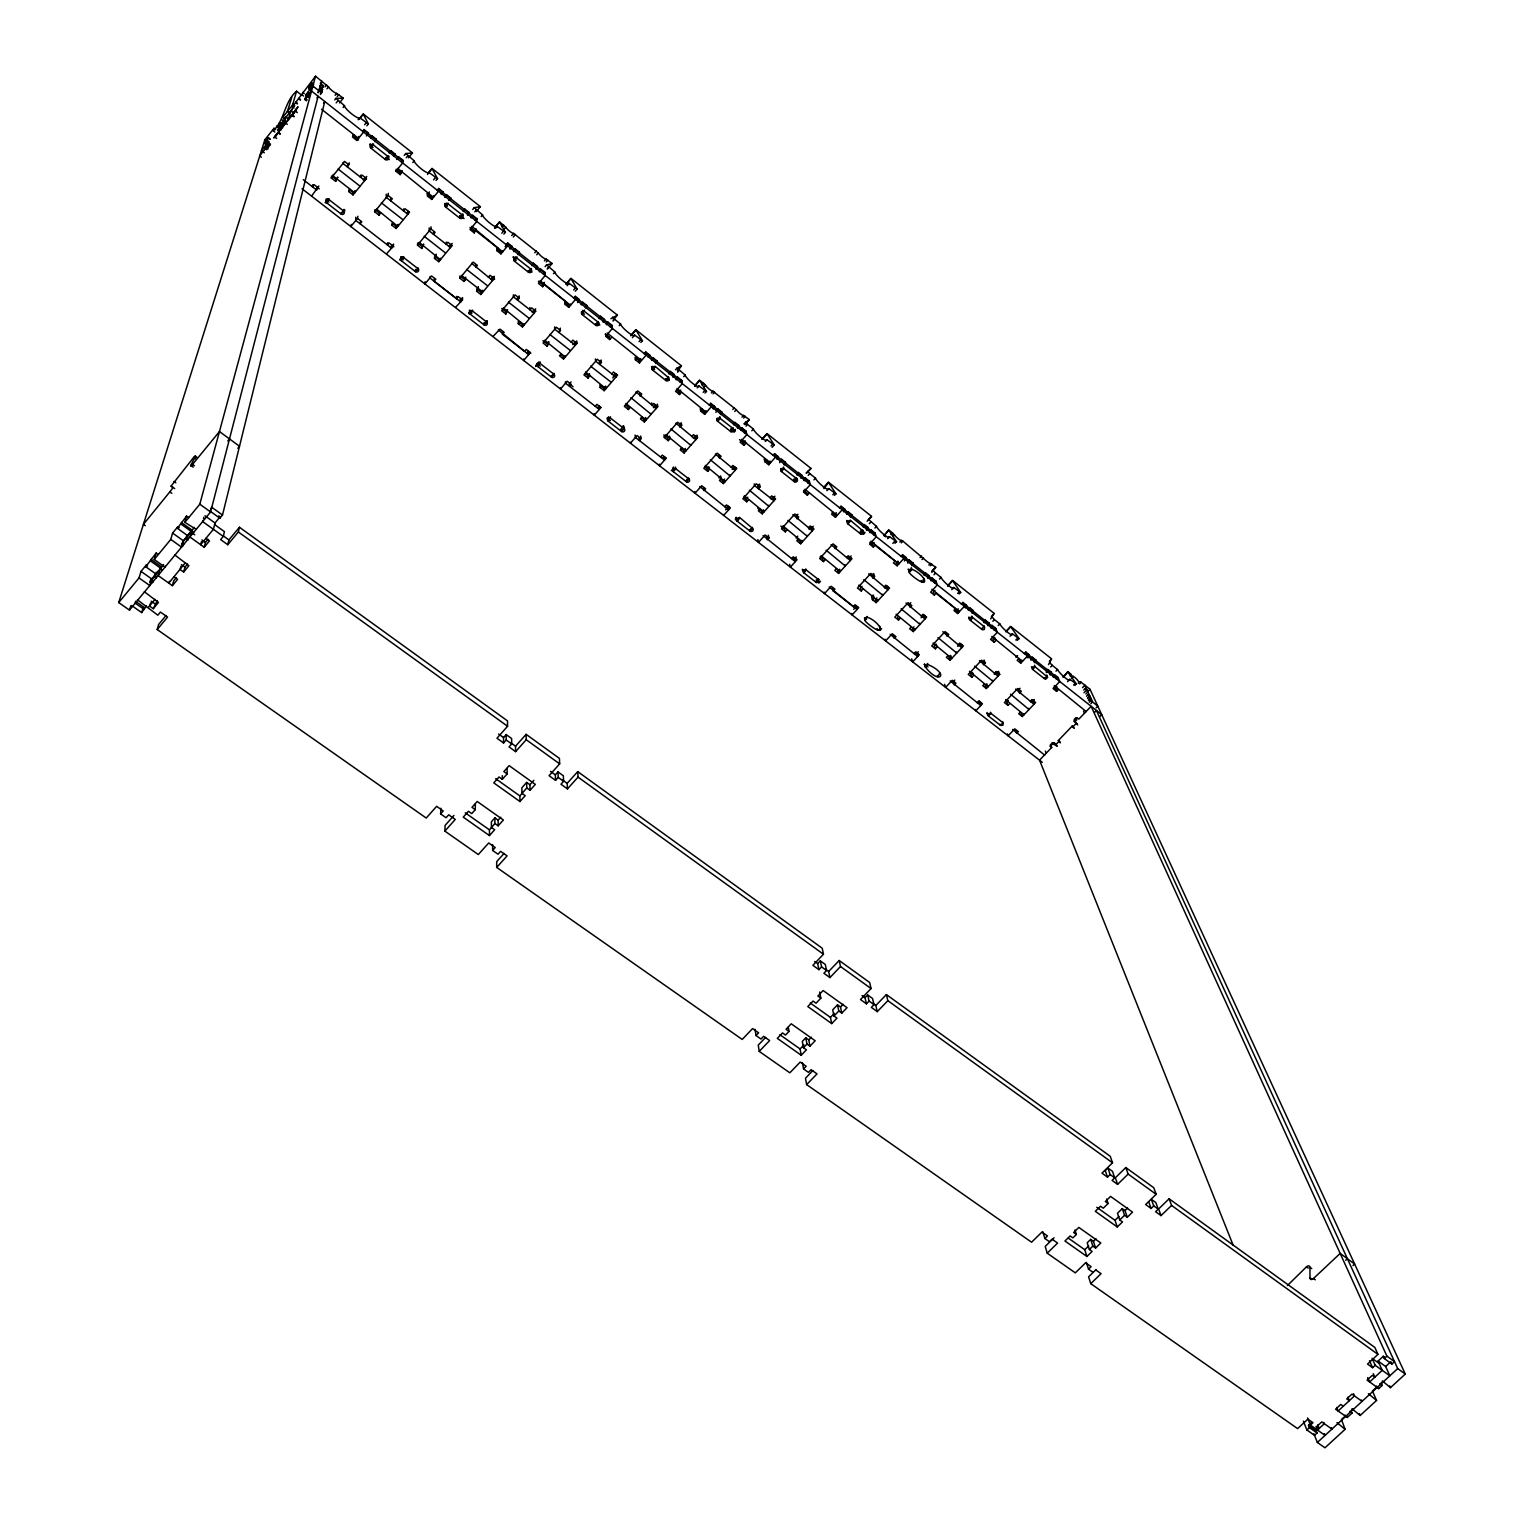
<?xml version="1.0" encoding="UTF-8"?>
<svg xmlns="http://www.w3.org/2000/svg" width="1524" height="1524" viewBox="0 0 1524 1524"><rect width="100%" height="100%" fill="white"/><g stroke="black" fill="none" stroke-linecap="round" stroke-linejoin="round"><path stroke-width="1.5" d="M509.949 249.212L511.816 246.24L507.644 242.945L507.683 245.821L500.939 253.879L496.748 250.584L496.748 248.393M1093.032 1272.35L1088.517 1269.168L1091.108 1266.654L1085.64 1262.805L1075.296 1272.864L1047.236 1253.185L1057.58 1243.07L1052.055 1239.183L1049.465 1241.717L1044.873 1238.498L1047.464 1235.964L1041.94 1232.078L1031.577 1242.231L806.634 1084.593L817.016 1073.887L811.073 1069.696L808.482 1072.401L803.567 1068.934L806.158 1066.248L800.214 1062.057L789.832 1072.82L759.238 1051.389L769.639 1040.549L763.619 1036.32L761.009 1039.044L756.018 1035.52L758.628 1032.815L752.589 1028.567L742.207 1039.444L496.691 867.423L496.691 861.632L504.082 853.421M494.9 823.532L494.919 817.874L498.158 820.16L498.158 825.837L494.9 823.532L489.471 829.875L489.433 835.571L463.239 817.131L468.459 811.282L471.754 813.606L475.259 809.663L475.355 804.024M493.376 336.099L500.005 329.108L504.158 332.327L502.501 334.308L524.561 351.396L526.218 349.434L530.333 352.635L523.684 360.483L523.646 358.959M476.65 291.255L478.365 286.988L476.65 291.255L480.841 294.513L494.195 278.549L494.214 276.301L492.538 278.301M496.691 867.423L507.092 855.878L500.596 851.325L497.986 854.221L492.614 850.43L492.633 844.696M494.652 279.159L492.576 277.52L492.557 280.511L471.583 263.271M486.594 320.764L486.575 321.945A2 1.905 7.6 0 1 486.88 324.631A2 1.905 7.6 0 1 484.08 324.898L470.173 314.115A2 1.924 9.2 0 1 469.849 311.41A2 1.924 9.2 0 1 472.669 311.144L486.575 321.945L484.08 324.898L484.118 322.555A2 1.905 7.7 0 0 487.337 320.897M487.547 285.807L466.573 269.424M482.537 291.789L461.562 275.425M480.841 294.513L482.537 290.246M471.049 217.189L472.63 215.303L476.841 218.618L476.764 221.456L470.04 229.572L474.269 232.905L476.002 228.733M475.793 265.195L475.755 267.424L477.412 265.405L473.221 262.109L459.848 278.168L464.058 281.445L465.715 279.444M472.688 310.134L470.173 314.115L470.249 311.791A2 1.924 9.3 0 1 469.487 310.115M474.269 232.905L474.326 230.753L470.097 227.438M471.773 226.333L502.634 251.879L502.615 250.641M472.63 215.303L471.03 217.894M463.315 211.074L464.877 209.169L469.106 212.522L467.506 215.113M492.614 850.43L495.205 847.534L488.709 842.962L478.307 854.545L444.875 831.113L445.084 825.417L453.962 815.454M552.031 263.576L546.659 264.928L554.869 272.053A9.277 1.867 40.6 0 0 562.185 280.283A9.277 1.867 40.6 0 0 569.138 283.331L577.177 289.122L570.986 278.587L566.356 284.055M464.058 281.445L465.811 277.197M455.847 307.029L462.458 299.942L460.915 298.875L460.8 301.942L429.901 277.959L430.016 276.549M464.877 209.169L463.429 211.588M444.875 831.113L455.257 819.436L448.685 814.807L446.075 817.74L440.627 813.892L440.855 808.253M462.286 214.103L462.229 215.036A2.038 1.962 16.4 0 1 462.553 217.818A2.038 1.962 16.4 0 1 459.696 218.084L445.522 206.921A2.038 1.981 18.6 0 1 445.179 204.121A2.038 1.981 18.6 0 1 448.037 203.854L462.248 215.017L459.715 218.065L459.81 215.97A2.038 1.962 16.6 0 0 463.029 214.065M459.848 278.168L459.943 275.92M434.302 278.968L434.149 281.216L456.59 298.685L456.705 296.38M459.715 218.065L459.829 215.665M451.923 245.707L450.609 244.678L450.456 247.574L429.216 230.943L429.177 227.895M444.932 196.577L446.494 194.653L450.742 198.025L449.294 200.425M445.484 252.946L424.263 236.353M446.322 242.125L446.189 244.278L447.865 242.259L452.095 245.574L438.741 261.709L434.492 258.394L434.664 256.203L438.893 259.499L438.741 261.709M171.088 486.08L193.643 457.429C200.539 449.637 185.661 472.097 192.519 464.42L219.456 431.559L239.516 446.265L237.82 448.304M358.959 119.52L363.284 114.167L368.389 123.958L359.683 117.71A9.696 1.943 39.6 0 1 351.663 113.881A9.696 1.943 39.6 0 1 344.538 105.747L336.004 98.336L343.186 98.26M448.094 203.187L445.541 206.902L446.342 203.359M446.494 194.653L444.875 197.263M440.512 258.28L440.436 259.671L419.252 242.43M437.121 190.405L438.683 188.5L442.951 191.853L441.331 194.462M436.321 254.203L434.492 258.394M438.683 188.5L438.474 191.243L431.749 199.434L427.463 196.063L427.653 194.005L431.921 197.358L431.749 199.434M433.616 232.162L433.445 234.315L435.121 232.277L430.854 228.943L431.044 226.809M433.559 195.815L433.445 197.358L397.707 168.402M425.12 281.692L424.929 283.959L431.578 275.939L435.807 279.216L434.149 281.216M429.33 191.948L427.463 196.063M421.748 248.469L423.615 244.278L421.748 248.469L417.5 245.154L417.709 242.983L421.957 246.297M417.976 267.786L417.9 268.643A2.019 1.943 15.7 0 1 418.262 271.367A2.019 1.943 15.7 0 1 415.423 271.634L401.231 260.661A2.038 1.943 17.4 0 1 400.888 257.88A2.038 1.943 17.4 0 1 403.727 257.613L417.9 268.624L415.404 271.653L415.633 269.405A2.019 1.943 15.8 0 0 418.567 268.986M403.822 256.794L401.231 260.661L401.479 258.432A2.038 1.943 17.5 0 1 400.717 256.718M409.232 212.274L408.165 211.436L407.861 214.236L386.353 197.415L386.201 194.234M403.784 208.807L403.536 210.903L405.213 208.864L409.499 212.217L396.145 228.505L391.858 225.171L392.125 223.037L396.392 226.371L396.145 228.505M402.908 219.685L381.438 202.902M398.031 224.847L397.821 226.447L376.447 209.036M386.734 253.613L393.287 246.202L393.573 244.03M393.84 246.793L391.992 245.345L391.63 248.241L355.816 220.447L355.759 217.208M397.116 158.839L398.678 156.915L402.984 160.306L402.641 162.973L395.916 171.221L400.24 174.631L402.165 170.555M400.24 174.631L400.488 172.612L396.183 169.221L395.916 171.221M398.678 156.915L397.021 159.506M387.629 242.735L387.363 244.907L389.02 242.888L393.287 246.202M390.925 198.749L390.639 200.806L392.316 198.768L388.01 195.396L388.296 193.338M389.211 152.61L390.773 150.666L395.097 154.076L393.744 156.267M494.633 228.009L499.586 222.066L505.397 232.372L497.148 226.409A9.411 1.905 40.3 0 1 489.833 223.095A9.411 1.905 40.3 0 1 482.575 214.903L474.269 207.683L472.707 209.493M390.773 150.666L389.268 153.067M387.972 155.772L387.858 156.4A2.076 2 26.9 0 1 388.22 159.239A2.076 2 26.9 0 1 385.343 159.506L370.865 148.095A2.076 2 28.6 0 1 370.484 145.256A2.076 2 28.6 0 1 373.38 144.99L387.877 156.381L385.362 159.487L385.61 157.753M378.962 215.113L379.266 213.017L374.961 209.664L374.656 211.76L378.962 215.113L380.619 213.074M694.734 386.124L699.668 380.448L706.488 391.458L698.868 385.915A9.049 1.81 41.3 0 1 692.544 383.305A9.049 1.81 41.3 0 1 685.114 375.037L677.113 368.084L681.418 365.989L677.399 370.618L681.457 365.836L635.813 329.698L630.86 335.451M370.751 137.408L372.008 135.846L376.352 139.275L374.828 141.675M360.502 221.647L360.14 223.78L361.798 221.742L357.492 218.389L357.854 216.275M373.57 143.999L370.884 148.076L372.58 143.942M372.008 135.846L370.637 138.036M366.56 178.86L365.208 177.794L364.75 180.499L342.995 163.468L343.224 162.344M359.835 186.023L338.118 169.05M351.225 224.409L350.825 226.562L357.492 218.389M360.731 175.108L360.369 177.127L362.045 175.07L366.389 178.46L353.035 194.92L348.691 191.529L349.072 189.471L353.416 192.843L353.035 194.92M362.788 131.121L364.046 129.559L368.389 132.988L366.389 135.96M354.997 191.281L354.73 192.824L332.975 175.87L333.28 174.479M364.046 129.559L363.55 132.112L356.826 140.456L352.463 137.008L354.139 134.931M356.826 140.456L358.883 136.436L358.521 138.36L321.545 109.252M343.833 209.493L343.548 210.941A2.057 1.962 24 0 1 343.948 213.703A2.057 1.962 24 0 1 341.071 213.989L326.593 202.768L327.05 200.673A2.057 1.962 25.5 0 1 326.25 198.939M341.357 212.541L341.071 214.008L343.548 210.941L329.089 199.701A2.076 1.981 25.4 0 0 326.212 199.949A2.076 1.981 25.4 0 0 326.593 202.768M347.72 164.916L347.32 166.916L349.396 162.858M335.642 181.356L337.737 177.279L335.642 181.356L331.28 177.965L331.718 175.946L336.061 179.337M329.26 198.901L326.593 202.768M311.906 195.644L318.878 186.004M319.259 188.862L317.354 187.376L316.725 190.119L303.333 179.68M214.598 524.561L224.428 531.647L223.285 536.41L220.637 539.591L227.762 544.716L238.354 531.99L239.439 527.247L507.53 720.909L507.568 726.262L496.976 738.226L503.568 742.988L506.216 739.997L506.197 734.606L511.626 738.511L511.683 743.922L509.035 746.912L515.626 751.637L526.218 739.731L526.104 734.339L559.422 758.4L559.67 763.867L549.059 775.678L555.574 780.364L558.222 777.411L557.974 771.906L563.347 775.773L563.613 781.279L560.965 784.231L567.442 788.899L578.053 777.126L577.729 771.62L822.217 948.233L823.474 954.234L812.883 965.34L818.921 969.664L821.569 966.902L820.312 960.863L817.683 963.625L818.921 969.664M227.762 544.716L228.905 539.934L239.439 527.247M312.858 184.671L312.382 186.709L314.039 184.652L318.402 188.043M209.836 510.959L219.875 518.198L222.504 515.017L324.764 101.536L323.507 103.099M219.875 518.198L218.923 515.683M412.375 153.029L405.803 153.543L414.223 160.839A9.544 1.924 39.9 0 0 421.424 169.012A9.544 1.924 39.9 0 0 429.063 172.574L437.559 178.651L432.073 168.631L428.377 173.145M220.256 516.636L214.998 522.999L213.398 529.304L200.654 544.697L201.435 541.687M320.421 94.507L321.964 91.745L319.773 90.011L317.906 92.354M320.688 92.583L322.555 89.44L320.383 87.706L318.973 89.478M321.945 88.506L323.488 85.763L321.316 84.049L319.773 85.992M193.643 532.086L191.624 530.657L189.909 537L204.235 547.249L205.454 542.449L208.083 539.286M275.654 129.54L274.034 128.283L264.833 139.846L118.72 602.571L129.483 610.114L210.598 511.969L318.135 96.298L316.878 97.879M202.978 520.389L202.654 521.57L223.285 536.41M203.492 518.427L203.797 517.246M185.49 562.566L168.821 583.121L169.335 581.273M180.975 566.261L180.099 569.5L183.661 572.052L184.975 567.157L187.585 564.013M195.853 529.19L184.842 522.351L186.595 516.084L188.614 517.531M181.47 544.011L194.367 527.342M184.842 522.351L199.815 504.177L315.525 76.2L328.536 86.925A5.524 1.105 39.5 0 0 332.403 90.926A5.524 1.105 39.5 0 0 336.671 93.364L343.319 98.165L339.49 102.889M311.277 90.754L308.839 88.792L309.505 86.277L311.849 83.191L313.639 84.487C311.334 80.486 309.963 87.554 313.353 87.306M188.538 534.391L188.1 535.972L177.375 528.295L177.832 526.713L179.165 527.685M191.624 530.657L183.318 540.734L181.547 547.116L170.783 539.42L172.593 533.057L177.832 526.713M306.438 100.794L304.781 99.498L307.524 93.535L309.582 95.155M161.963 570.414L159.963 568.985L158.077 575.52L172.383 585.654L173.755 580.72L176.346 577.577M306.476 97.365L307.867 92.278L310.077 94.012M308.839 88.792L311.849 83.191M440.627 813.892L443.217 810.978L436.626 806.329L426.225 818.045L157.201 629.545L158.61 624.459L165.983 615.601M307.505 96.926L306.172 94.412L312.877 86.011L321.659 92.945M174.765 554.927L188.9 565.728L183.661 572.052M293.999 108.071L292.379 106.794L315.525 76.2M177.375 528.295L186.595 516.084M293.98 116.815L292.322 115.519L296.38 108.833M155.086 599.294L148.228 607.428M150.685 602.837L149.714 606.19L153.276 608.705L157.296 600.57M165.259 566.223L164.992 567.138L154.229 559.499L156.153 553.041L158.153 554.469M149.79 582.358L163.601 564.585M292.322 115.519L294.151 116.186M288.608 118.586L290.893 110.719L292.798 112.204M301.885 95.364L296.589 91.192L292.551 105.023L294.456 106.509M292.379 106.794L293.084 104.375L294.703 105.651M131.693 605.561L141.694 612.591L143.027 608.114M157.372 572.129L151.733 578.968L149.79 585.54L139.027 577.939L141.027 571.405L146.19 565.118L147.542 566.071M141.694 612.591L146.38 605.866M287.35 111.576L291.789 97.25M285.636 117.31L283.597 124.854L285.96 116.91L287.865 118.415M144.342 591.731L158.477 602.437L153.276 608.705M281.33 122.72L279.444 128.359L281.368 129.845M156.229 572.224L156.439 574.338L145.713 566.737L156.153 553.041M137.503 599.885L157.848 615.201L160.439 612.077L167.564 617.087L157.201 629.545M274.892 132.036L273.272 130.778C285.026 119.672 284.093 101.956 296.589 91.192M276.72 138.455L275.044 137.16L278.587 132.34L280.245 133.636M275.044 137.16L275.825 134.588M145.713 566.737L146.19 565.118M290.532 111.938L292.551 108.642L278.987 126.435L280.645 124.358M129.483 610.114L130.854 605.638M273.272 130.778L274.034 128.283M261.385 157.258L259.728 155.981L266.776 146.361L268.434 147.637M268.053 147.218L265.995 145.618L268.053 142.246L270.51 144.17M264.7 149.733L266.395 144.323L269.138 146.456M270.053 139.122L268.338 137.827L265.138 143.732M267.557 145.58L265.1 143.656L265.976 140.875L268.338 137.827L270.034 139.198M309.524 86.258L311.163 87.592M1048.512 664.597L1051.541 658.997M195.472 456.343L197.339 457.714M990.676 618.896L994.143 613.543M931.831 572.376L935.717 567.309L932.021 571.309M293.084 104.375L282.759 117.329L283.693 118.072M268.395 137.922L265.938 141.008L267.576 142.265M265.1 143.656L267.557 140.57L269.196 141.846M279.825 127.083L277.787 130.435L284.417 122.11L287.293 124.377M268.053 142.246L261.461 150.514L264.338 152.762M305.848 95.631L307.524 93.535M283.064 116.948L284.645 118.815M266.776 146.361L265.119 148.438L266.776 149.714M295.847 110.7L273.787 137.96L298.037 106.737L296.018 110.071M304.781 99.498L311.525 91.021L1101.738 714.642L1100.042 716.394M320.345 83.42L322.04 81.305L318.192 92.812M319.621 86.982L321.012 85.23L323.183 86.963M318.497 90.869L320.059 88.906L322.25 90.64M321.945 87.706L323.488 85.763M320.688 91.783L322.555 89.44M325.05 86.849L326.593 84.925M320.402 93.688L321.964 91.745M326.974 88.849L328.536 86.925M335.109 95.288L336.804 93.383M334.766 99.841L336.004 98.279M337.242 96.507L338.785 94.564M336.175 102.927L338.042 100.603M343.148 107.499L344.538 105.747M358.121 119.634L359.683 117.71M358.902 119.291L363.226 113.919L412.49 152.914L408.47 157.829M364.579 124.758L366.141 122.815M366.846 125.825L368.408 123.901M315.811 189.3L317.354 187.376M331.28 177.965L344.634 161.43L348.996 164.84M366.808 134.931L368.389 132.988M325.317 202.311L328.117 198.863M374.771 141.218L376.352 139.275M325.336 202.806L327.031 200.692L328.86 202.082M348.691 191.529L350.368 189.471M363.322 180.099L365.208 177.794M353.416 192.843L355.073 190.805M365.055 178.499L366.732 176.441M393.516 156L395.097 154.076M145.294 525.685L143.427 524.351L171.812 489.433L172.86 487.318L171.107 486.118L174.708 488.613M404.241 155.372L405.803 153.467M401.422 162.249L402.984 160.306M406.279 157.715L407.841 155.791M412.833 162.554L414.223 160.839M374.656 211.76L388.01 195.396M428.301 172.898L431.997 168.364L480.346 206.635L476.231 211.607M427.501 174.479L429.063 172.574M391.858 225.171L393.516 223.133M433.54 179.87L435.407 177.584M406.603 213.341L408.165 211.436M396.392 226.371L398.069 224.352M436.016 180.499L437.578 178.594M227.8 440.969L229.495 438.912M390.43 247.231L391.992 245.345M441.369 193.777L442.951 191.853M400.012 259.594L402.184 256.965M448.856 200.311L450.742 198.025M400.069 260.147L401.479 258.451L403.25 259.804M118.72 602.571L139.027 577.939M154.229 559.499L170.783 539.42M417.5 245.154L430.854 228.943M150 581.063L151.295 579.501L153.295 580.911M157.696 571.748L158.667 570.567M210.483 508.883L211.798 507.302L222.504 515.017M467.544 214.408L469.106 212.522M474.764 211.836L476.326 209.95M449.047 246.564L450.609 244.678M450.552 245.421L452.209 243.402M172.383 585.654L177.603 579.349L174.041 576.815M204.235 547.249L209.493 540.887L205.93 538.334M475.278 220.523L476.841 218.618M481.184 216.579L482.575 214.903M494.557 227.743L499.491 221.799L505.778 227.228A5.315 1.067 40.4 0 0 509.664 231.229A5.315 1.067 40.4 0 0 513.531 233.363L538.258 252.946A5.277 1.048 40.5 0 0 542.144 256.927A5.277 1.048 40.5 0 0 545.935 259.023L552.107 263.442L547.783 268.586M495.738 228.086L497.148 226.409M502.291 227.095L503.834 225.228M504.234 229.076L505.778 227.228M501.815 233.191L503.358 231.324M503.873 234.125L505.435 232.258M456.59 298.685L458.267 296.685L462.458 299.942L462.553 297.656L460.896 299.637M496.748 250.584L498.424 248.564L475.945 230.867M511.664 235.572L513.721 233.382M459.372 300.742L460.915 298.875M506.063 244.831L507.644 242.945M505.13 246.678L507.644 243.669L545.116 273.234M513.283 237.02L515.455 234.429M510.254 248.126L511.816 246.24M488.347 277.273L490.004 275.272L494.195 278.549M513.721 250.869L515.303 248.983L519.474 252.279L518.065 254.698M513.74 251.593L515.303 248.983M491.014 279.387L492.576 277.52M468.706 312.877L470.878 310.286M530.904 268.472L530.923 269.177A2 1.943 5.9 0 1 531.228 271.901A2 1.943 5.9 0 1 528.409 272.167L514.502 261.214L515.703 256.794M517.893 254.165L519.474 252.279M468.687 313.658L470.249 311.791L471.983 313.144M534.772 252.793L536.315 250.946M536.715 254.775L538.258 252.946M531.762 265.1L533.324 263.214L537.477 266.49L535.934 269.1M531.952 265.652L533.324 263.214M535.915 268.376L537.477 266.49M544.392 260.852L546.125 259.023M546.278 261.899L547.821 260.052M539.363 271.101L540.925 269.234L545.078 272.491L545.23 275.463L538.505 283.445L542.658 286.722L544.22 282.473L542.658 286.722M505.854 314.02L507.492 309.715L505.854 314.02L501.701 310.782L515.074 294.894L519.227 298.152L517.55 300.133L517.493 297.847M539.401 271.844L540.925 269.234M545.097 266.7L546.64 264.852M547.173 269.043L548.735 267.195M543.497 274.358L545.078 272.491M553.46 273.71L554.869 272.053M529.914 307.562L529.99 309.867L531.666 307.886L535.8 311.125L522.446 326.936L518.293 323.717L519.97 321.735M532.162 312.21L534.029 310.001L535.591 311.201M534.048 310.801L535.705 308.82M565.937 284.15L570.89 278.301L617.372 315.106L613.296 319.964M567.119 285.731L569.138 283.331M573.672 289.998L575.234 288.15M575.329 291.217L577.196 289.027M526.999 353.225L528.561 351.396L530.866 353.187M573.71 298.209L575.291 296.342L579.387 299.58L577.558 302.571M544.335 284.721L566.356 302.114L564.68 304.095L568.795 307.334L575.539 299.39L575.291 296.342M577.806 301.428L579.387 299.58M547.173 346.215L548.716 341.871L547.173 346.215L543.058 343.014L556.431 327.279L560.546 330.498L558.87 332.461L560.375 328.155M581.216 304.133L582.797 302.285L586.892 305.505L585.54 307.943M581.292 304.895L582.797 302.285M535.819 365.512L538.924 361.874M598.227 321.564L598.303 322.307A1.981 1.905 -2.8 0 1 598.57 324.993A1.981 1.905 -2.8 0 1 595.77 325.279L582.13 314.515L582.797 310.305M585.311 307.353L586.892 305.505M535.686 366.503L537.705 364.141A1.981 1.886 1.9 0 1 537.153 363.417M561.137 353.854L559.479 355.816L563.556 358.997L576.929 343.338L576.739 340.957L575.062 342.919M571.176 342.1L572.833 340.138L576.929 343.338M572.833 344.653L575.024 342.1L576.815 343.491M598.913 318.097L600.494 316.249L604.552 319.469L603.066 322.078M599.161 318.687L600.494 316.249M599.846 324.974L596.722 323.145M602.99 321.297L604.552 319.469M606.381 323.983L607.943 322.135L612 325.336L612.381 328.479L605.657 336.347L609.714 339.547L611.41 337.585M610.914 318.726L617.315 315.258M606.457 324.745L607.943 322.135M613.01 321.088L614.572 319.259L620.592 324.021A9.144 1.848 41 0 0 627.983 332.27A9.144 1.848 41 0 0 634.594 335.09L642.442 340.747L635.927 329.984L630.974 335.737M610.438 327.184L612 325.336M619.201 325.66L620.592 324.021M560.451 387.782L560.527 389.02L567.195 381.248L571.252 384.41L569.595 386.353L569.404 383.877L571.062 381.952M601.389 362.483L601.123 360.064L599.446 362.007L599.713 364.427L601.389 362.483L597.313 359.302L583.94 374.885L588.016 378.047L589.674 376.104L589.445 373.666M632.422 337.642L634.594 335.09M639.032 341.643L640.594 339.833M611.867 373.952L613.543 372.008L617.582 375.171L604.209 390.677L600.17 387.534L601.847 385.591M640.899 342.443L642.461 340.633M613.353 376.352L615.544 373.818L617.296 375.19M604.209 390.677L603.942 388.201L605.619 386.277M612.762 377.971L615.62 374.656M595.274 406.279L596.932 404.355L600.97 407.48L594.303 415.195L594.169 413.766M644.1 353.739L645.681 351.93L646.157 355.13L639.432 362.941L635.394 359.759L637.07 357.797M597.389 407.861L598.951 406.07L600.704 407.441M639.432 362.941L639.07 360.521L640.747 358.578M648.119 356.921L649.681 355.092L645.681 351.93M648.557 357.359L649.681 355.092M651.453 359.55L653.034 357.74L657.054 360.902L655.758 363.341M651.586 360.369L653.034 357.74M607.219 418.49L608.781 416.7M668.274 376.676L668.426 377.609A1.962 1.867 -9.3 0 1 668.655 380.238A1.962 1.867 -9.3 0 1 665.893 380.505L652.52 369.97L652.329 366.351M655.472 362.712L657.054 360.902M607.314 419.329L607.924 418.624A1.962 1.848 -4.5 0 1 610.705 418.262L624.097 428.644A1.962 1.848 -5.6 0 1 624.345 431.254A1.962 1.848 -5.6 0 1 621.601 431.521L608.209 421.157L607.943 418.605A1.943 1.848 -4.5 0 1 607.314 417.728M639.718 393.535L640.08 396.03L641.756 394.087L637.737 390.944L624.364 406.375L628.383 409.518L630.06 407.594M622.097 427.044L623.03 425.977M668.807 373.247L670.37 371.437L674.37 374.58L672.941 377.209M620.973 429.33L621.278 428.968A1.943 1.848 -5.5 0 0 624.478 427.52M668.941 374.047L670.37 371.437M675.532 369.799L677.075 368.008M672.789 376.39L674.37 374.58M677.647 372.161L679.209 370.37M642.08 416.966L640.404 418.89L644.404 421.996L657.777 406.641L657.377 404.127M676.123 379.019L677.685 377.209L681.666 380.352L682.295 383.629L675.551 391.363L679.533 394.506L681.209 392.582M676.256 379.819L677.685 377.209M653.396 407.689L655.587 405.174L657.587 406.737L653.777 403.498L652.101 405.422L651.72 402.927M644.404 421.996L644.042 419.462L645.7 417.538M683.704 376.657L685.114 375.037M680.104 382.143L681.666 380.352M679.533 394.506L679.075 392.03L680.752 390.106M640.709 436.055L641.071 438.645L639.413 440.55L639.051 437.959M697.154 387.877L698.868 385.915M702.088 385.172L703.65 383.4L705.593 385.382A5.105 1.01 41.4 0 0 709.479 389.363A5.105 1.01 41.4 0 0 712.908 391.173L736.283 409.689A5.086 1.01 41.6 0 0 740.169 413.652A5.086 1.01 41.6 0 0 743.522 415.423L749.256 419.5L744.912 424.586M704.031 387.153L705.593 385.382M703.174 392.335L704.736 390.563M669.531 436.131L669.969 438.722L668.293 440.627L664.331 437.521L677.685 422.243L681.666 425.348L679.99 427.253L679.533 424.701L681.209 422.796L681.666 425.348M704.964 393.059L706.526 391.363M711.365 392.944L713.061 391.173M713.061 393.859L714.604 392.087M660.616 457.01L662.273 455.105L666.236 458.191L659.587 465.772L659.34 464.134M709.155 405.079L710.717 403.288L711.422 406.641L704.698 414.318L700.735 411.194L702.412 409.27M662.464 458.362L664.007 456.59L665.74 457.943M713.099 408.203L714.661 406.394L710.717 403.288M713.27 409.023L714.661 406.394M681.838 447.98L680.18 449.885L684.124 452.971L697.497 437.75L697.001 435.178L695.325 437.064M691.877 436.55L693.534 434.645L697.497 437.75M716.375 410.794L717.956 408.984L721.881 412.109L720.662 414.547M693.325 438.321L695.192 436.188L697.154 437.731M715.937 412.337L717.956 408.984M684.124 452.971L683.666 450.361L685.324 448.456M672.694 468.097L673.627 467.03M720.319 413.899L721.881 412.109M671.284 470.745L672.846 468.973L674.484 470.23M688.734 477.965L688.905 478.974A1.943 1.81 -9.8 0 1 689.134 481.527A1.943 1.81 -9.8 0 1 686.41 481.794L673.284 471.621L675.761 468.782L675.494 467.125M730.491 430.587L730.701 431.559L733.234 428.682L720.09 418.357L719.747 416.757L720.109 418.338L717.594 421.215L730.72 431.54A1.943 1.829 -13.4 0 0 733.444 431.292A1.943 1.829 -13.4 0 0 733.215 428.701L733.025 427.73M732.796 409.461L734.339 407.708M734.739 411.442L736.283 409.689M733.406 424.224L734.968 422.434L738.892 425.52L737.521 428.149M733.749 424.891L734.968 422.434M741.978 417.176L743.522 415.423M743.655 418.052L745.198 416.3M735.311 430.644L734.054 432.073L735.425 429.444M737.311 427.311L738.892 425.52M743.883 423.843L749.236 419.672L744.931 424.396M740.569 429.882L742.15 428.092L746.055 431.178L746.874 434.607M707.746 471.373L707.231 468.725L708.889 466.839L709.422 469.487L707.746 471.373L703.821 468.306L717.194 453.161L721.119 456.248L719.442 458.133L718.89 455.524M741.083 430.378L742.15 428.092M746.017 426.206L747.579 424.434L753.37 429.006A8.934 1.772 41.7 0 0 760.857 437.312A8.934 1.772 41.7 0 0 766.858 439.674L774.287 445.065L767.144 433.864L762.191 439.426M744.474 432.968L746.055 431.178M746.874 434.588L740.131 442.227L744.055 445.313L745.731 443.408L745.122 440.817L743.445 442.722L744.055 445.313M751.808 430.778L753.37 429.006M718.947 477.869L720.623 475.983L721.176 478.65L719.499 480.536L723.405 483.565L736.778 468.497L732.873 465.449L731.196 467.335M732.149 469.316L734.339 466.839L736.035 468.173M723.405 483.565L722.852 480.898L724.51 479.031M762.057 439.122L766.991 433.559L810.939 468.344L806.92 473.012M765.296 441.427L766.858 439.674M503.568 742.988L503.549 737.578L506.197 734.606M771.049 445.98L772.611 444.227M772.135 447.351L774.306 444.894M724.757 506.787L726.434 504.92L730.32 507.949L723.652 515.417L723.443 514.388M773.011 455.466L774.573 453.695L775.487 457.181L768.763 464.744L764.857 461.696L766.553 459.791M726.338 507.949L727.881 506.197L729.577 507.511M515.626 751.637L515.55 746.208L526.104 734.339M725.595 509.873L728.091 507.092M776.878 458.534L778.44 456.762L774.573 453.695M777.107 459.391L778.44 456.762M748.436 499.91L746.76 501.777L746.15 499.072L747.808 497.205M780.097 461.067L781.679 459.296L785.527 462.344L784.193 464.991M779.697 462.648L781.679 459.296M760.114 486.785L758.457 488.671L757.809 485.985L759.485 484.118L760.114 486.785L756.247 483.756L742.874 498.748L746.76 501.777M526.656 782.403L526.771 787.946L530.047 790.27L529.914 784.727L526.656 782.403L521.856 787.775L521.951 793.337L525.208 795.661L519.951 801.529L493.776 782.879L499.034 776.973L502.31 779.316L507.149 773.906L507.111 768.401M735.425 518.541L736.359 517.493M783.965 464.115L785.527 462.344M735.311 519.798L736.549 518.408A1.924 1.791 -12.3 0 1 735.94 517.379M760.057 508.959L758.381 510.826L762.248 513.836L775.602 498.9L771.735 495.891L770.058 497.757M771.182 499.243L773.049 497.148L774.973 498.672M773.259 498.081L774.916 496.214M796.804 474.25L798.386 472.497L802.215 475.526L800.9 478.174M797.052 475.126L798.386 472.497M494.919 817.874L491.414 821.779L491.376 827.456L494.652 829.761L489.433 835.571M800.652 477.279L802.215 475.526M806.082 472.992L810.939 468.535M498.158 820.16L500.767 817.264M519.951 801.529L519.875 795.928L526.771 787.946M529.914 784.727L533.857 780.326M803.853 479.812L805.415 478.06L809.263 481.089L810.273 484.651L803.548 492.138L807.396 495.167L809.073 493.3M808.234 475.355L809.796 473.621L815.473 478.117A8.858 1.753 42 0 0 823.017 486.423A8.858 1.753 42 0 0 828.713 488.594L835.99 493.852L828.523 482.46L824.046 488.652M804.101 480.689L805.415 478.06M498.158 825.837L503.396 820.007L477.202 801.472L471.983 807.339L475.259 809.663M530.047 790.27L535.324 784.384L509.13 765.639L503.853 771.544L507.149 773.906M807.682 482.841L809.263 481.089M813.93 479.85L815.473 478.117M555.574 780.364L555.346 774.84L557.974 771.906M768.306 535.191L768.972 537.953L767.296 539.801L766.648 537.039M797.947 514.255L796.29 516.122L797.014 518.846L798.69 516.998L794.861 513.988L781.507 528.847L785.336 531.838L787.013 529.99M823.436 487.642L828.37 482.136L871.538 516.312L867.842 520.389M826.846 490.671L828.713 488.594M567.442 788.899L567.157 783.355L577.729 771.62M832.809 494.786L834.371 493.052M834.428 495.395L835.99 493.738M796.099 538.01L797.757 536.162M798.5 538.944L796.823 540.791L800.652 543.763L814.007 528.98L810.177 525.99L808.501 527.837M809.149 529.552L811.32 527.133L812.997 528.428M811.568 528.066L813.225 526.218M791.566 558.641L793.223 556.793L797.033 559.765L790.385 567.119L789.68 564.28M833.323 512.388L831.628 514.255L835.457 517.265L842.181 509.816L841.058 506.197L839.495 507.93M792.842 559.575L794.404 557.86L796.29 559.327M794.652 558.775L796.309 556.946M835.457 517.265L834.619 514.521L836.295 512.674M843.286 510.921L844.848 509.187L841.058 506.197M843.572 511.835L844.848 509.187M846.449 513.417L848.011 511.683L851.802 514.674L850.525 517.322M846.734 514.331L848.011 511.683M850.24 516.407L851.802 514.674M802.443 570.395L802.405 569.214M834.333 545.897L835.152 548.697L836.828 546.849L833.037 543.878L819.683 558.603L823.474 561.575L825.151 559.727M862.832 526.351L864.394 524.618L868.166 527.609L866.908 530.238M867.156 521.265L871.538 516.503L868.756 519.646L876.471 526.351A8.763 1.715 42.3 0 0 884.053 534.676A8.763 1.715 42.3 0 0 889.464 536.619L896.569 541.763L888.816 530.181L883.882 535.591M863.289 527.094L864.394 524.618M869.328 523.646L870.89 521.932M818.236 582.759L818.807 579.787L806.025 569.862L803.377 570.357L803.548 572.605L816.312 582.511L818.731 581.997M866.28 529.666L868.166 527.609M818.998 582.949L820.541 581.235M863.651 534.2L865.022 532.314M869.747 531.8L871.309 530.085L875.081 533.057L876.281 536.753L869.575 544.125L873.347 547.097L875.024 545.249L895.064 561.023L893.388 562.851L897.141 565.804L903.846 558.47L902.532 554.736L900.97 556.451M836.505 568.585L834.847 570.414L838.619 573.367L851.973 558.717L848.182 555.746L846.525 557.593M870.052 532.714L871.309 530.085M874.909 528.066L876.471 526.351M847.611 558.489L849.173 556.774L851.059 558.241M849.439 557.727L851.116 555.898M873.5 534.772L875.081 533.057M873.347 547.097L872.433 544.297L874.109 542.468M851.649 613.467L852.087 614.915L858.717 607.695L854.983 604.78L853.307 606.59L833.285 591.026L834.942 589.197L831.171 586.264L824.522 593.56L824.122 592.131M890.988 534.619L892.531 532.943L894.474 534.905A4.972 0.953 42.4 0 0 898.36 538.848A4.972 0.953 42.4 0 0 901.408 540.391L899.865 542.068M887.597 538.677L889.464 536.619M892.931 536.6L894.474 534.905M892.854 543.401L895.026 541.02M895.007 543.268L896.55 541.572M901.37 542.83L902.913 541.153L927.411 561.842L935.698 567.099L932.002 571.119M861.993 586.283L860.317 588.093L861.193 590.969L862.87 589.14M874.547 576.396L872.871 578.206L871.976 575.367L873.633 573.538L874.547 576.396L870.795 573.443L857.441 588.035L861.193 590.969M854.354 607.314L855.897 605.619L857.764 607.066M853.707 609.295L856.202 606.59M897.846 561.156L896.169 562.985L897.141 565.804M904.38 559.727L906.266 557.67L902.532 554.736M904.399 561.003L906.266 557.67M872.433 599.732L874.109 597.903L873.195 595.027L871.538 596.837L872.433 599.732L876.167 602.628L889.521 588.112L885.787 585.178L884.111 587.007M907.79 561.842L909.371 560.127L913.086 563.061L911.847 565.709M884.739 588.112L886.606 586.073L888.473 587.54M907.809 563.118L909.371 560.127M876.929 597.922L875.252 599.732L876.167 602.628M911.523 564.775L913.086 563.061M920.039 557.613L921.582 555.936M921.982 559.575L923.525 557.898M928.84 565.004L930.383 563.328M930.326 565.747L931.869 564.071M923.887 574.529L925.449 572.833L929.164 575.748L927.945 578.396M924.23 575.481L925.449 572.833M927.583 577.463L929.164 575.748M880.072 630.307L881.615 628.631M934.002 574.758L935.546 573.062L941.032 577.406A8.687 1.676 42.6 0 0 948.671 585.73A8.687 1.676 42.6 0 0 953.776 587.483L960.692 592.531L952.671 580.72L947.738 586.054M930.669 579.882L932.25 578.187L935.946 581.101L937.355 584.911L930.631 592.169L934.345 595.084L936.022 593.274L955.681 608.781L954.005 610.591L957.682 613.486L964.406 606.266L962.901 602.399L961.339 604.095M910.838 602.704L909.18 604.495L910.171 607.409L911.847 605.599L908.133 602.685L894.798 617.144L898.512 620.039L900.17 618.23M931.031 580.834L932.25 578.187M934.364 582.797L935.946 581.101M939.47 579.082L941.032 577.406M934.955 590.398L933.279 592.207L934.345 595.084M947.566 585.73L952.5 580.396L994.105 613.334L991.362 616.515M911.276 626.897L909.618 628.707L913.314 631.584L926.649 617.182L922.953 614.286L921.277 616.096M921.144 617.772L923.639 615.067L925.944 616.877M913.981 626.84L912.324 628.631L913.314 631.584M951.757 589.655L953.776 587.483M957.682 593.465L959.244 591.788M959.129 593.96L960.692 592.284M913.981 653.663L915.638 651.872L919.334 654.729L912.686 661.873L911.695 658.844M914.762 654.196L916.324 652.539L918.153 653.948M916.667 653.51L918.324 651.739M958.253 608.781L956.577 610.572L957.682 613.486M964.692 607.314L966.578 605.295L962.901 602.399M965.378 607.943L966.578 605.295M968.045 609.39L969.626 607.695L973.264 610.591L972.083 613.239M968.426 610.343L969.626 607.695M935.393 648.805L937.069 647.014L936.022 644.042L934.345 645.814L935.393 648.805L931.736 645.928L945.071 631.603L948.728 634.479L947.071 636.27L945.985 633.317M971.702 612.267L973.264 610.591M924.23 664.578L928.021 666.941M924.554 664.254L925.563 667.264L928.059 664.578C950.328 674.332 939.127 685.381 925.468 667.15C923.125 664.388 928.573 664.559 927.678 663.454M948.061 655.587L946.385 657.358L950.043 660.216L963.378 645.947L959.72 643.09L958.044 644.881M957.758 646.405L960.253 643.738L962.292 645.338M950.633 655.434L948.976 657.206L950.043 660.216M983.856 621.849L985.418 620.173L989.057 623.049L987.876 625.697M984.237 622.821L985.418 620.173M981.951 629.45L981.513 628.364L982.523 629.774L984.314 629.431L984.675 626.993L972.141 617.087L969.34 617.849L969.626 619.773L981.951 629.45L984.009 625.678M987.495 624.726L989.057 623.049M992.867 621.278L994.41 619.62L999.801 623.868A8.63 1.657 42.9 0 0 1007.478 632.212A8.63 1.657 42.9 0 0 1012.336 633.774L1019.08 638.708L1010.793 626.726L1006.183 631.66M990.524 627.107L992.086 625.431L995.705 628.307L997.306 632.231L990.581 639.394L994.219 642.252L995.896 640.461L994.715 637.508L993.038 639.299L994.219 642.252M990.905 628.098L992.086 625.431M998.258 625.526L999.801 623.868M994.143 629.983L995.705 628.307M954.805 680.085L953.148 681.838L954.234 684.886L955.891 683.133L952.252 680.295L945.604 687.381L944.556 684.314M1005.688 631.66L1010.602 626.402L1051.503 658.768L1049.388 661.264M1010.012 636.251L1012.336 633.774M971.893 677.247L973.55 675.475L972.426 672.446L970.769 674.199L971.893 677.247L968.254 674.408L981.589 660.216L985.209 663.054L983.551 664.826L982.389 661.816M1015.822 639.985L1017.689 638.023M1017.194 640.423L1019.061 638.461M984.428 683.952L982.77 685.705L986.371 688.524L999.706 674.389L998.506 671.36L996.848 673.132M994.41 673.341L996.086 671.57L999.706 674.389M994.296 674.427L996.467 672.103L998.944 674.046M986.885 683.724L985.228 685.476L986.371 688.524M1015.917 657.32L1017.594 655.549M977.189 702.716L978.846 700.945L982.447 703.764L975.817 710.794L975.322 709.422M1018.832 658.539L1017.156 660.311L1020.775 663.15L1027.481 656.044L1025.804 652.062L1024.242 653.72M977.703 703.059L979.265 701.421L981.056 702.812M1026.89 657.549L1029.386 654.901L1025.804 652.062M1027.938 657.873L1029.386 654.901M1030.815 658.92L1032.377 657.263L1035.977 660.082L1034.834 662.75M1030.929 660.235L1032.377 657.263M1034.091 662.083L1035.977 660.082M986.733 713.613L988.847 714.108M1008.431 700.545L1006.773 702.278L1007.993 705.364L1009.65 703.612M1020.07 688.257L1018.394 690.01L1019.632 693.077L1021.309 691.305L1017.708 688.505L1004.392 702.564L1007.993 705.364M1046.321 671.151L1047.883 669.493L1051.465 672.313L1050.322 674.98M1050.703 666.979L1052.265 665.34L1057.542 669.531A8.572 1.619 43.2 0 0 1065.257 677.894A8.572 1.619 43.2 0 0 1069.867 679.266L1076.458 684.086L1067.905 671.951L1062.99 677.132M1046.283 672.656L1047.883 669.493M1047.102 676.18L1046.626 675.056L1047.121 676.18L1044.607 678.828L1032.529 669.303L1032.548 667.017L1035.025 666.674L1047.693 677.323L1045.731 679.209L1044.035 677.513M1049.884 673.97L1051.465 672.313M1055.999 671.17L1057.542 669.531M1052.855 676.313L1054.437 674.656L1057.999 677.475L1059.771 681.514L1053.046 688.581L1056.627 691.382L1058.304 689.629M1020.394 711.994L1018.737 713.746L1022.318 716.528L1035.634 702.526L1032.053 699.726L1030.395 701.478M1053.294 677.323L1054.437 674.656M1030.738 701.802L1032.3 700.164L1034.072 701.554M1032.701 701.211L1034.358 699.459M1056.418 679.113L1057.999 677.475M1056.97 686.581L1055.294 688.334L1056.627 691.382M1070.153 675.818C1072.058 673.856 1081.03 682.2 1078.344 683.285M1067.543 681.704L1069.867 679.266M1071.791 678.085L1073.334 676.485M1073.582 685.057L1075.125 683.438M1074.877 685.438L1076.42 683.819M1079.678 683.914L1081.221 682.314L1090.06 689.343L1405.28 1374.057L1390.479 1387.659L1382.306 1380.896M1082.573 687.629L1084.878 685.209M1083.716 690.086L1085.259 688.467L1087.012 689.839L1084.021 692.734M1088.403 691.077L1090.06 689.343M1085.907 693.953L1087.926 691.839L1085.259 688.467M1086.536 696.258L1088.079 694.639L1089.831 696.03L1088.288 697.649M820.312 960.863L825.284 964.444L826.56 970.483L823.913 973.264L829.932 977.589L840.505 966.521L839.191 960.501L828.637 971.512L829.932 977.589M1087.45 698.278L1089.012 696.659L1088.079 694.639M765.639 1037.387L758.247 1045.102L759.238 1051.389M1088.307 700.145L1089.851 698.506L1091.603 699.897L1090.06 701.516M1088.898 699.992L1090.765 698.049L1089.012 696.659M1089.222 702.164L1090.784 700.545L1089.851 698.506M1074.191 719.442L1075.849 717.709L1076.763 719.785L1075.106 721.519L1077.639 724.929M1090.86 703.688L1092.517 701.954L1084.859 685.228M1050.398 744.322L1051.693 747.465L1039.539 760.152L1233.087 1245.051M1060.418 742.893L1058.323 740.55L1072.191 726.072L1073.849 727.367M1058.761 741.597L1055.446 745.065L1054.589 742.931L1052.932 744.664L1052.074 742.569L1057.104 746.36M1074.306 728.415L1072.648 727.1L1075.982 723.614M1096.118 707.841L1097.794 706.088L1090.784 700.545M1094.746 712.222L1096.423 710.489L1397.699 1368.59L1405.28 1374.057M789.032 1031.386L785.508 1035.044L782.498 1032.929L777.297 1038.377L801.243 1055.237L806.444 1049.826L803.453 1047.712L802.291 1041.444L805.796 1037.806L808.768 1039.92L809.968 1046.169L815.188 1040.759L791.242 1023.804L786.022 1029.271L789.032 1031.386L788.289 1027.233M820.865 998.182L816.045 1003.211L813.054 1001.058L807.796 1006.545L831.723 1023.595L836.981 1018.146L833.99 1016.013L832.714 1009.841L837.514 1004.849L840.486 1006.983L841.8 1013.136L847.058 1007.669L823.131 990.524L817.874 996.029L820.865 998.182L819.626 992.048M801.243 1055.237L800.081 1048.95L803.967 1044.892M808.768 1039.92L811.378 1037.215M831.723 1023.595L830.447 1017.403L834.371 1013.327M840.486 1006.983L843.096 1004.259M803.453 1047.712L806.977 1044.073L805.796 1037.806M833.99 1016.013L838.81 1011.003L837.514 1004.849M839.191 960.501L869.633 982.485L871.061 988.562L860.489 999.554L866.432 1003.821L869.08 1001.077L867.651 994.962L865.022 997.687L866.432 1003.821M867.651 994.962L872.547 998.487L873.995 1004.621L871.347 1007.364L877.272 1011.631L887.863 1000.696L886.377 994.581L875.824 1005.478L877.272 1011.631M812.844 1070.591L805.472 1078.23L806.634 1084.593M886.377 994.581L1110.253 1156.297L1112.52 1162.812L1101.985 1173.156L1107.51 1177.119L1110.139 1174.547L1107.872 1167.994L1105.262 1170.565L1107.51 1177.119M1107.872 1167.994L1112.444 1171.289L1114.711 1177.842L1112.082 1180.414L1117.606 1184.377L1128.141 1174.071L1125.817 1167.536L1115.32 1177.804L1117.606 1184.377M1054.056 1237.774L1045.216 1246.422L1047.236 1253.185M1076.382 1234.459L1072.896 1237.888L1070.134 1235.945L1064.952 1241.012L1086.917 1256.481L1092.098 1251.433L1089.374 1249.509L1087.203 1242.765L1090.689 1239.374L1093.413 1241.298L1095.604 1248.042L1100.804 1242.993L1078.84 1227.43L1073.639 1232.516L1076.382 1234.459L1074.972 1229.982M1108.1 1203.503L1103.3 1208.189L1100.538 1206.227L1095.318 1211.332L1117.263 1226.972L1122.502 1221.886L1119.759 1219.943L1117.473 1213.275L1122.255 1208.627L1124.979 1210.57L1127.303 1217.238L1132.542 1212.132L1110.577 1196.416L1105.338 1201.541L1108.1 1203.503L1106.595 1199.083M1086.917 1256.481L1084.764 1249.718L1088.65 1245.946M1093.413 1241.298L1096.004 1238.783M1117.263 1226.972L1114.996 1220.305L1118.902 1216.495M1124.979 1210.57L1127.589 1208.037M1089.374 1249.509L1092.86 1246.099L1090.689 1239.374M1119.759 1219.943L1124.56 1215.276L1122.255 1208.627M1125.817 1167.536L1153.744 1187.71L1156.164 1194.302L1145.629 1204.531L1151.096 1208.456L1153.725 1205.903L1151.306 1199.293L1155.802 1202.531L1158.24 1209.142L1155.611 1211.694L1161.04 1215.6L1171.575 1205.427L1169.099 1198.797L1158.621 1208.97L1161.04 1215.6M1095.947 1269.721L1088.593 1276.845L1090.746 1283.665L1297.61 1428.617L1307.878 1419.13L1312.983 1422.711L1310.411 1425.092L1325.08 1435.398L1324.337 1433.608M1090.746 1283.665L1101.071 1273.664L1095.623 1269.835M1311.764 1268.597L1309.954 1267.282A3.467 2.038 -55.5 0 0 1306.487 1266.825L1287.418 1285.551M1309.954 1267.282L1309.973 1277.855A3.486 2.057 -55.6 0 0 1313.478 1278.522L1340.168 1253.414L1354.607 1264.006L1352.95 1265.587M1345.73 1260.291L1347.387 1258.71M1169.099 1198.797L1374.858 1347.445L1377.982 1354.379L1367.523 1364.037L1372.61 1367.695L1375.219 1365.294L1372.114 1358.322L1379.125 1363.37M1303.382 1421.206L1306.906 1430.007L1314.507 1435.322L1317.06 1432.979L1309.459 1427.645L1308.506 1425.283L1311.383 1422.616M1367.714 1377.582L1369.638 1381.963L1382.249 1370.343L1378.077 1361.065L1383.278 1356.265L1385.183 1357.636M1306.906 1430.007L1309.459 1427.645M1386.935 1356.169L1394.517 1361.637L1391.907 1364.037L1384.325 1358.57L1386.935 1356.169L1091.127 706.298L1078.859 719.099L1077.106 717.709L1073.753 721.195L1077.297 723.957M1317.06 1432.979L1316.107 1430.598L1318.012 1428.845M1375.219 1365.294L1389.85 1375.81L1385.659 1366.514L1390.86 1361.732L1391.907 1364.037M1313.879 1433.779L1317.365 1442.466L1324.966 1447.8L1345.12 1429.302L1341.463 1419.549M1341.787 1419.244L1343.082 1418.063M1343.387 1417.777L1344.682 1416.596M1343.292 1406.233L1340.739 1404.442L1335.576 1409.205L1347.273 1417.472L1351.998 1413.148L1350.988 1410.786L1352.931 1409.014M1352.017 1408.767L1360.17 1415.472L1376.553 1400.442L1372.438 1391.069L1376.305 1387.507M1381.43 1382.801L1382.725 1381.601M1317.365 1442.466L1397.699 1368.59M1376.744 1387.278L1378.649 1388.631L1382.135 1385.43L1381.106 1383.106M901.427 540.372L902.913 541.153M817.474 579.901L816.14 579.958M1079.925 681.609L1081.221 682.314M474.25 207.607L480.25 206.75M134.931 602.913L144.285 609.486M151.162 601.18L154.724 603.675M135.426 601.256L144.761 607.809M1308.506 1425.283L1316.107 1430.598M141.027 571.405L151.733 578.968M806.977 1044.073L809.968 1046.169M1092.86 1246.099L1095.604 1248.042M150.819 581.12L152.819 582.549M1345.12 1429.302L1336.967 1422.616M465.239 812.806L489.471 829.875M779.907 1034.701L800.081 1048.95M1068.343 1238.136L1084.764 1249.718M150.952 559.346L161.658 566.947M150.476 560.965L161.182 568.566M1349.635 1411.472L1351.998 1413.148M156.781 576.682L154.781 575.272L154.305 576.891L156.305 578.32M181.432 564.623L184.975 567.157M182.27 543.268L183.623 544.22M181.832 544.849L183.185 545.821M1376.553 1400.442L1368.4 1393.698M495.643 778.669L519.875 795.928M810.273 1003.002L830.447 1017.403M1096.766 1207.294L1114.996 1220.305M180.918 524.008L191.643 531.705M1379.772 1383.735L1382.135 1385.43M191.205 532.238L194.767 534.791M201.892 539.896L205.454 542.449M188.405 538.429L186.404 536.981L185.966 538.582L187.966 540.01M172.593 533.057L183.318 540.734M838.81 1011.003L841.8 1013.136M1124.56 1215.276L1127.303 1217.238M223.571 536.105L228.905 539.934M498.615 734.016L503.549 737.578M510.635 742.664L515.55 746.208M550.488 771.354L555.346 774.84M562.318 779.869L567.157 783.355M814.673 961.473L817.683 963.625M825.646 969.359L828.637 971.512M862.051 995.553L865.022 997.687M872.871 1003.344L875.824 1005.478M506.216 739.997L511.683 743.922M558.222 777.411L563.613 781.279M821.569 966.902L826.56 970.483M869.08 1001.077L873.995 1004.621M1110.139 1174.547L1114.711 1177.842M1153.725 1205.903L1158.24 1209.142M181.356 522.446L192.062 530.123M173.965 481.47L175.832 482.822M199.815 504.177L210.598 511.969M238.354 531.99L507.568 726.262M526.218 739.731L559.67 763.867M578.053 777.126L823.474 954.234M840.505 966.521L871.061 988.562M887.863 1000.696L1112.52 1162.812M1128.141 1174.071L1156.164 1194.302M1171.575 1205.427L1377.982 1354.379M204.978 515.779L214.998 522.999M1378.077 1361.065L1385.659 1366.514M169.945 491.966L171.831 493.319M193.643 457.429L195.51 458.8M1306.487 1266.825L1308.278 1268.12M192.519 464.42L194.405 465.792M1313.478 1278.522L1315.288 1279.836M190.767 465.353L193.262 467.163M1309.973 1277.855L1311.783 1279.169M266.376 147.657L268.034 148.952M641.071 438.645L637.089 435.54L630.422 443.179L630.307 442.208M768.972 537.953L765.124 534.981L758.476 542.392L757.847 539.591M569.404 383.877L573.062 386.715M1044.645 755.104L1012.641 729.424M540.277 366.103L537.724 364.122L537.82 366.579L551.478 377.133A1.981 1.886 0.4 0 0 554.241 376.866A1.981 1.886 0.4 0 0 553.955 374.218L553.917 373.304M610.457 420.548L607.943 418.605A1.962 1.848 -4.5 0 0 608.228 421.157L610.553 416.833M738.188 519.646L736.568 518.389L737.14 521.151L750.056 531.133A1.924 1.791 -12.9 0 0 752.742 530.866A1.924 1.791 -12.9 0 0 752.532 528.352L752.304 527.323M805.301 571.71L802.919 569.862L803.662 572.719L805.872 568.909M865.061 618.096L866.604 619.296M302.057 188.766L1042.302 762.305M461.334 277.006L464.134 279.197M476.707 288.988L480.879 292.246M501.682 308.458L505.835 311.696M542.944 340.633L547.04 343.833M560.68 354.463L563.404 356.578L563.556 358.997M585.083 373.494L587.788 375.59L588.016 378.047M603.942 388.201L599.923 385.058L600.17 387.534M625.392 404.908L628.059 407.003L628.383 409.518M641.375 417.385L644.042 419.462M681.038 448.304L683.666 450.361M704.621 466.687L707.231 468.725M720.261 478.879L722.852 480.898M743.579 497.053L746.15 499.072M757.733 508.102L761.6 511.112L762.248 513.836M780.802 526.085L784.631 529.076L785.336 531.838M797.357 539.001L799.909 540.982L800.652 543.763M820.16 556.774L822.693 558.756L823.474 561.575M1056.989 745.56L1053.236 742.626L1049.922 746.093L1051.693 747.465M264.833 139.846L267.272 141.732M267.653 143.542L270.129 145.466M282.016 119.805L283.635 121.082M283.883 125.349L281.007 123.12M281.368 125.197L278.93 123.292L281.178 125.806M279.368 125.178L282.645 127.73M276.72 126.054L278.359 127.33M276.53 126.683L278.168 127.94M1058.323 740.55L1059.98 741.845M278.378 132.988L280.054 134.283M295.656 111.309L297.332 112.624M287.655 111.176L289.541 112.662M1086.269 711.632L1054.246 685.648M301.962 94.755L303.6 96.031M352.844 135.084L357.207 138.513M498.138 249.498L500.939 251.689L500.939 253.879M538.391 281.197L542.544 284.455M564.509 301.79L568.623 305.029L568.795 307.334M605.371 333.985L609.429 337.185L609.714 339.547M639.07 360.521L635.051 357.34L635.394 359.759M676.427 389.934L679.075 392.03M739.54 439.636L743.445 442.722M804.081 490.461L807.396 495.167M832.085 512.54L834.619 514.521M869.918 542.334L872.433 544.297M354.825 137.065L358.559 139.998M397.459 170.65L401.155 173.546M426.834 193.777L430.473 196.634M470.421 228.086L474.04 230.943M497.396 249.345L500.996 252.165M564.832 302.457L568.357 305.219M605.333 334.327L609.067 337.28M701.326 409.937L704.964 412.794M803.567 490.461L807.11 493.243M954.367 609.219L958.024 612.096M1053.579 687.343L1057.142 690.162M305.105 98.26L307.181 99.898M300.476 99.574L298.837 98.279L300.304 100.165M295.827 102.07L297.466 103.346M295.656 102.68L297.294 103.956M695.363 386.429L694.601 385.82L699.535 380.162L703.65 383.4M884.206 535.667L888.663 529.876L892.531 532.943M884.701 536.048L885.673 536.81M1063.485 677.323L1067.714 671.608L1071.391 674.522M363.912 130.207L402.888 160.992M438.626 189.186L476.822 219.342M575.329 297.123L612.096 326.136M645.776 352.73L681.819 381.171L682.276 383.629M710.889 404.127L746.246 432.054M809.511 481.984L774.802 454.59L775.487 457.181M841.324 507.111L875.367 533.991M902.856 555.669L936.288 582.054M963.263 603.371L996.105 629.298M1026.204 653.072L1058.418 678.485M306.172 94.412L308.648 96.355M369.684 144.209L371.323 145.485M386.277 157.277L389.249 159.62M445.713 204.121L444.913 203.492A2.038 1.962 18.8 0 0 445.656 204.826L447.427 206.235M460.381 215.684L464.077 218.599M512.864 257.061L514.426 258.28M531.933 272.072L529.59 270.243A2 1.943 6 0 0 531.495 269.043M669.093 380.181L666.845 378.409A1.962 1.867 -9.3 0 0 668.579 377.171M730.929 428.911L733.863 431.235M794.785 479.26L796.233 480.384M860.565 531.076L863.156 533.133M922.744 580.111L924.135 581.196M516.179 260.394L514.445 259.023A2 1.943 8.1 0 1 513.855 256.737M909.942 570.7L908.285 569.366M302.628 92.373L304.267 93.65M372.999 147.58L371.189 146.152A2.076 2 28.7 0 1 370.484 143.98M584.473 314.23L581.92 312.21A1.981 1.905 -1.2 0 1 581.444 311.658M654.634 369.513L652.139 367.532A1.962 1.867 -8.2 0 1 651.51 366.655M717.023 418.681L718.661 419.976M780.726 468.878L782.326 470.154M848.639 522.389L847.058 521.151A1.905 1.772 -18 0 1 846.62 520.637M970.14 618.153C966.273 614.001 970.902 624.554 972.274 617.163L971.836 616.077M306.8 96.164L308.458 97.479M994.41 619.62L992.276 617.334M935.546 573.062L933.469 570.89M809.796 473.621L807.663 471.335M747.408 424.301L745.446 422.072M614.572 319.259L612.496 316.992M1052.265 665.34L1050.055 662.959M924.439 664.14L925.582 667.245M986.942 712.47L988.505 716.07L1000.601 725.424L1002.944 725.195L1003.078 722.814L990.867 713.346L988.524 713.594L988.295 715.842L990.981 713.442L990.562 712.26M1383.278 1356.265L1384.325 1358.57M1389.678 1385.907L1390.479 1387.659M1083.545 711.175L1084.478 713.251M1369.505 1360.741L1372.61 1367.695M1373.295 1373.657L1374.858 1377.163L1372.305 1375.334L1367.104 1380.134L1377.239 1387.411L1376.667 1386.097M1378.115 1387.469L1378.649 1388.631M1072.191 726.072L1072.648 727.1M1361.504 1400.023L1362.075 1401.356L1351.94 1394.117L1346.74 1398.899L1349.292 1400.708L1347.787 1397.184M1353.522 1393.736L1354.474 1395.927L1338.11 1411.014L1336.624 1407.471M1359.408 1413.701L1360.17 1415.472M1034.51 665.245L1035.158 666.75L1032.643 669.398L1031.519 666.769M1346.778 1416.291L1347.273 1417.472M1345.159 1415.072L1345.73 1416.406M1021.975 660.235L1022.452 661.359L991.838 636.48M1019.518 660.159L1020.775 663.15M1032.3 700.164L1033.996 704.259L1015.613 689.096M1331.385 1427.74L1331.938 1429.074L1321.765 1421.93L1316.622 1426.674L1319.174 1428.464L1317.727 1424.902M1323.765 1422.387L1324.318 1423.721L1317.46 1430.045L1316.012 1426.464M1028.529 708.355L1028.986 709.517L1010.545 694.182M1045.35 751.084L1046.207 753.199M1307.554 1417.987L1310.411 1425.092M1023.537 713.594L1023.995 714.756L1005.63 699.63M1021.08 713.442L1022.318 716.528M996.467 672.103L998.049 676.142L979.437 660.654M1015.46 730.225L1016.679 733.368L1018.337 731.615L1014.755 728.853L1008.126 735.825L1007.383 733.863M992.619 680.295L993.057 681.438L974.522 666.159M984.047 660.044L985.209 663.054M1002.506 721.557L1003.078 722.814L1000.468 725.348L1000.03 724.167M958.882 610.4L959.377 611.676L931.926 589.274M987.419 685.019L988.066 686.733L969.454 671.284M960.253 643.738L961.72 647.7L942.823 631.717M979.265 701.421L980.789 705.517L950.176 680.942M956.31 651.929L956.729 653.053L938.022 637.642M923.925 578.282C928.688 589.75 908.018 573.386 909.161 572.072C907.256 562.108 931.945 581.444 921.81 582.073L921.22 580.473M1148.696 1201.826L1151.096 1208.456M950.919 656.158L951.738 658.406L933.031 643.014M911.219 567.614L911.904 569.557L909.39 572.3L908.323 569.233M923.639 615.067L925.011 618.973L905.999 603.028M939.87 672.922L937.755 676.732L937.374 675.57M919.62 623.259L920.001 624.364L901.122 608.8M898.017 561.67L898.817 563.975L870.928 541.23M914.629 628.65L915.01 629.755L896.131 614.229M916.324 652.539L917.658 656.52L890.226 634.403M897.541 617.106L898.512 620.039M886.606 586.073L887.863 589.902L868.699 573.824M862.736 530.028L863.06 531.076A1.905 1.772 -18.4 0 1 863.232 533.571A1.905 1.772 -18.4 0 1 860.546 533.838L847.916 523.894L846.849 520.446M882.51 594.265L882.853 595.351L863.803 579.653M893.331 635.432L894.283 638.385L895.941 636.594L892.245 633.717L885.615 640.899L885.082 639.223M860.222 532.79L860.546 533.838L863.079 531.057L850.125 520.065M877.519 599.713L877.862 600.799L858.812 585.121M1086.364 1262.367L1088.517 1269.168M879.729 626.25C884.263 637.68 863.918 621.468 864.737 619.925C864.146 610.667 887.292 629.564 877.576 630.06L877.119 628.574M836.828 514.369L837.133 515.379L804.958 489.242M849.173 556.774L850.316 560.508L831.075 544.659M867.251 616.439L865.156 620.42L864.451 618.039M845.001 564.966L845.306 566.014L826.084 550.183M1042.873 1231.773L1044.873 1238.498M855.897 605.619L857.059 609.505L829.189 587.026M839.629 569.214L840.315 571.519L821.074 555.688M837.8 570.528L838.619 573.367M832.466 588.15L833.285 591.026M811.32 527.133L812.349 530.809L792.899 514.617M796.576 477.85L796.842 478.86A1.924 1.81 -16.2 0 1 797.014 481.393A1.924 1.81 -16.2 0 1 794.309 481.679L781.431 471.526L780.688 468.649M793.68 479.336L794.309 481.679L796.842 478.841L783.946 468.687L783.527 467.03M807.053 535.305L807.339 536.353L787.927 520.37M818.807 579.787L818.502 578.701L816.293 582.53L816.026 581.444M801.91 540.334L802.329 541.896L782.936 525.932M769.982 461.048L770.439 462.839L741.597 439.331M794.404 557.86L795.357 561.613L763.162 535.629M768.763 464.744L768.077 462.134L764.21 459.067L764.857 461.696M773.049 497.148L773.963 500.748L754.59 485.604L754.189 483.927M768.687 505.339L768.934 506.349L749.351 490.214M763.41 509.74L763.943 511.95L744.341 495.833M749.694 529.571L750.037 531.152L752.532 528.371L739.426 517.322M734.339 466.839L735.12 470.364L715.347 454.057M729.901 475.012L730.11 476.021L710.336 459.734M716.966 418.357L717.575 421.215A1.943 1.848 -12.7 0 1 717.347 418.624A1.943 1.848 -12.7 0 1 720.09 418.357M724.891 480.67L725.1 481.66L705.326 465.411M727.881 506.197L728.643 509.816L699.84 486.594M706.031 410.661L706.393 412.375L677.075 388.487M704.698 414.318L704.183 411.785L700.221 408.68L700.735 411.194M695.192 436.188L695.839 439.617L675.875 423.158M703.44 487.947L703.955 490.633L705.612 488.766L701.688 485.718L695.039 493.243L694.734 491.566M690.658 444.36L690.829 445.332L670.865 428.892M802.405 1062.609L803.567 1068.934M685.648 450.056L685.819 451.028L665.855 434.626M686.238 480.784L686.41 481.794L688.905 478.974L675.761 468.782A1.943 1.829 -9 0 0 673.056 469.049A1.943 1.829 -9 0 0 673.284 471.602M665.588 378.657L665.893 380.505L668.426 377.59L654.901 366.141M668.293 440.627L667.874 438.036L663.912 434.95L664.331 437.521M672.846 468.954L673.284 471.621M755.028 1029.291L756.018 1035.52M664.007 456.59L664.559 460.096L635.413 437.464L635.089 435.045M655.587 405.174L656.12 408.527L635.965 391.916M650.958 413.347L651.11 414.299L630.936 397.707M640.994 360.064L607.181 333.032M645.833 418.3L646.1 420.053L625.945 403.479M623.735 425.939L624.078 428.663L621.582 431.54L621.297 428.949M615.544 373.818L615.944 377.076L595.674 361.226L595.446 358.959M610.819 381.972L590.569 366.16M605.657 386.391L605.904 388.715L585.559 371.989M595.636 323.793L595.77 325.279L598.303 322.307L584.644 311.563A1.981 1.924 -1.2 0 0 581.844 311.829A1.981 1.924 -1.2 0 0 582.13 314.515L584.53 310.096M598.951 406.07L599.294 409.423L565.518 383.21L565.423 381.819M575.024 342.1L575.291 345.262L554.774 329.222L554.641 326.879M570.395 304.038L570.49 305.333L540.144 280.759M570.205 350.387L549.726 334.385M565.175 355.816L565.252 357.016L544.716 340.271M551.383 375.609L551.459 377.152L553.955 374.237L540.296 363.645A1.981 1.886 1.8 0 0 537.534 363.893A1.981 1.886 1.8 0 0 537.82 366.56L540.239 361.969M534.029 310.001L534.162 313.087L513.417 296.856L513.378 294.856M528.352 270.51L528.409 272.167L530.923 269.177L517.017 258.204A2.019 1.943 8 0 0 514.179 258.47A2.019 1.943 8 0 0 514.502 261.214L516.979 256.832M529.114 318.287L508.387 302.095M528.561 351.396L528.657 354.616L498.348 329.908M524.104 323.907L524.142 324.936L503.377 308.038M522.446 326.936L522.37 324.593L518.255 321.373L518.293 323.717M519.17 295.866L519.227 298.152M502.482 331.946L502.501 334.308M502.31 775.64L502.31 779.316M688.105 479.298A1.924 1.81 -9.7 0 1 686.581 479.45M344.576 209.569A2.057 1.962 24.1 0 1 342.157 212.236M554.298 374.123A1.962 1.886 0.5 0 1 552.374 375.095M752.113 528.104A1.905 1.772 -12.9 0 1 750.627 528.771M732.606 428.968A1.943 1.829 -13.4 0 1 730.758 429.33M388.944 156.21A2.076 2 27 0 1 385.953 157.734M598.513 322.383A1.981 1.905 -2.7 0 1 596.57 323.355M861.936 531.152A1.905 1.772 -18.4 0 1 860.26 531.4M795.357 479.336A1.924 1.791 -16.2 0 1 794.023 479.279M655.053 367.036L652.539 369.951A1.962 1.886 -8.2 0 1 652.272 367.322A1.962 1.886 -8.2 0 1 655.034 367.055M739.635 518.351L737.14 521.151A1.924 1.791 -12.3 0 1 736.949 518.617A1.924 1.791 -12.3 0 1 739.654 518.351M783.965 468.687L781.431 471.507A1.924 1.81 -15.7 0 1 781.241 468.954A1.924 1.81 -15.7 0 1 783.946 468.687M850.449 521.094L847.916 523.875A1.924 1.772 -18 0 1 847.744 521.379A1.924 1.772 -18 0 1 850.43 521.113"/></g></svg>
